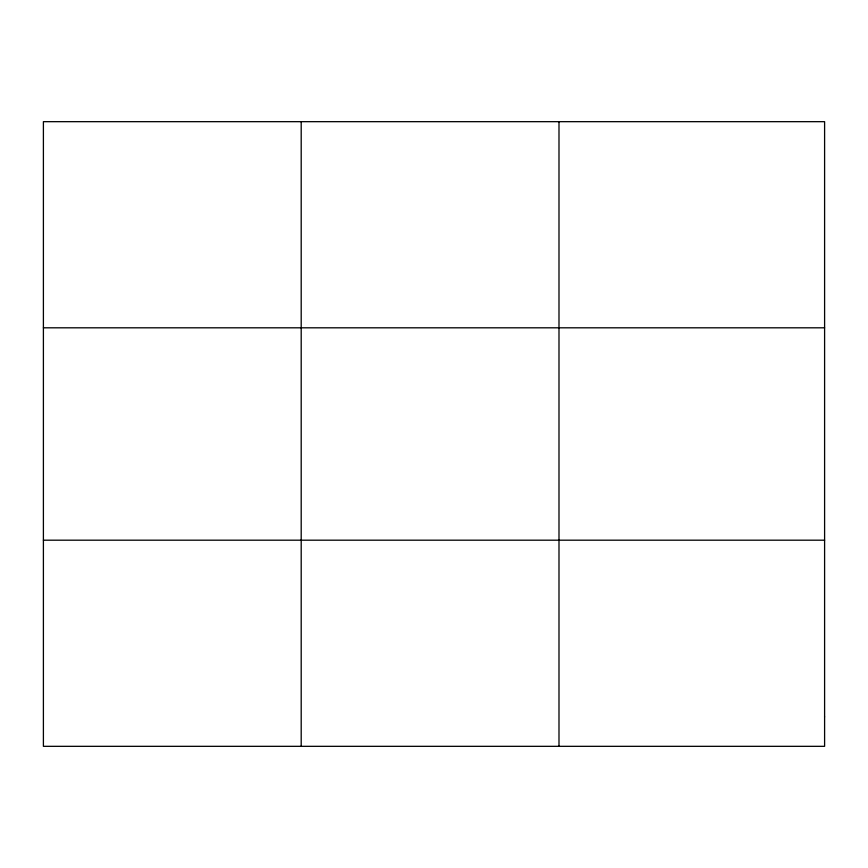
<?xml version="1.0" encoding="UTF-8"?>
<svg xmlns="http://www.w3.org/2000/svg" width="868" height="868" viewBox="0 0 868 868"><rect width="100%" height="100%" fill="white"/><g stroke="black" fill="none" stroke-linecap="round" stroke-linejoin="round"><path stroke-width="1.3" d="M301.196 121.672L301.196 746.328M558.992 121.672L558.992 746.328M43.4 327.811L824.6 327.811M43.4 540.189L824.6 540.189M824.6 716.881L824.6 746.328L43.4 746.328L43.4 121.672L824.6 121.672L824.6 716.881"/></g></svg>
